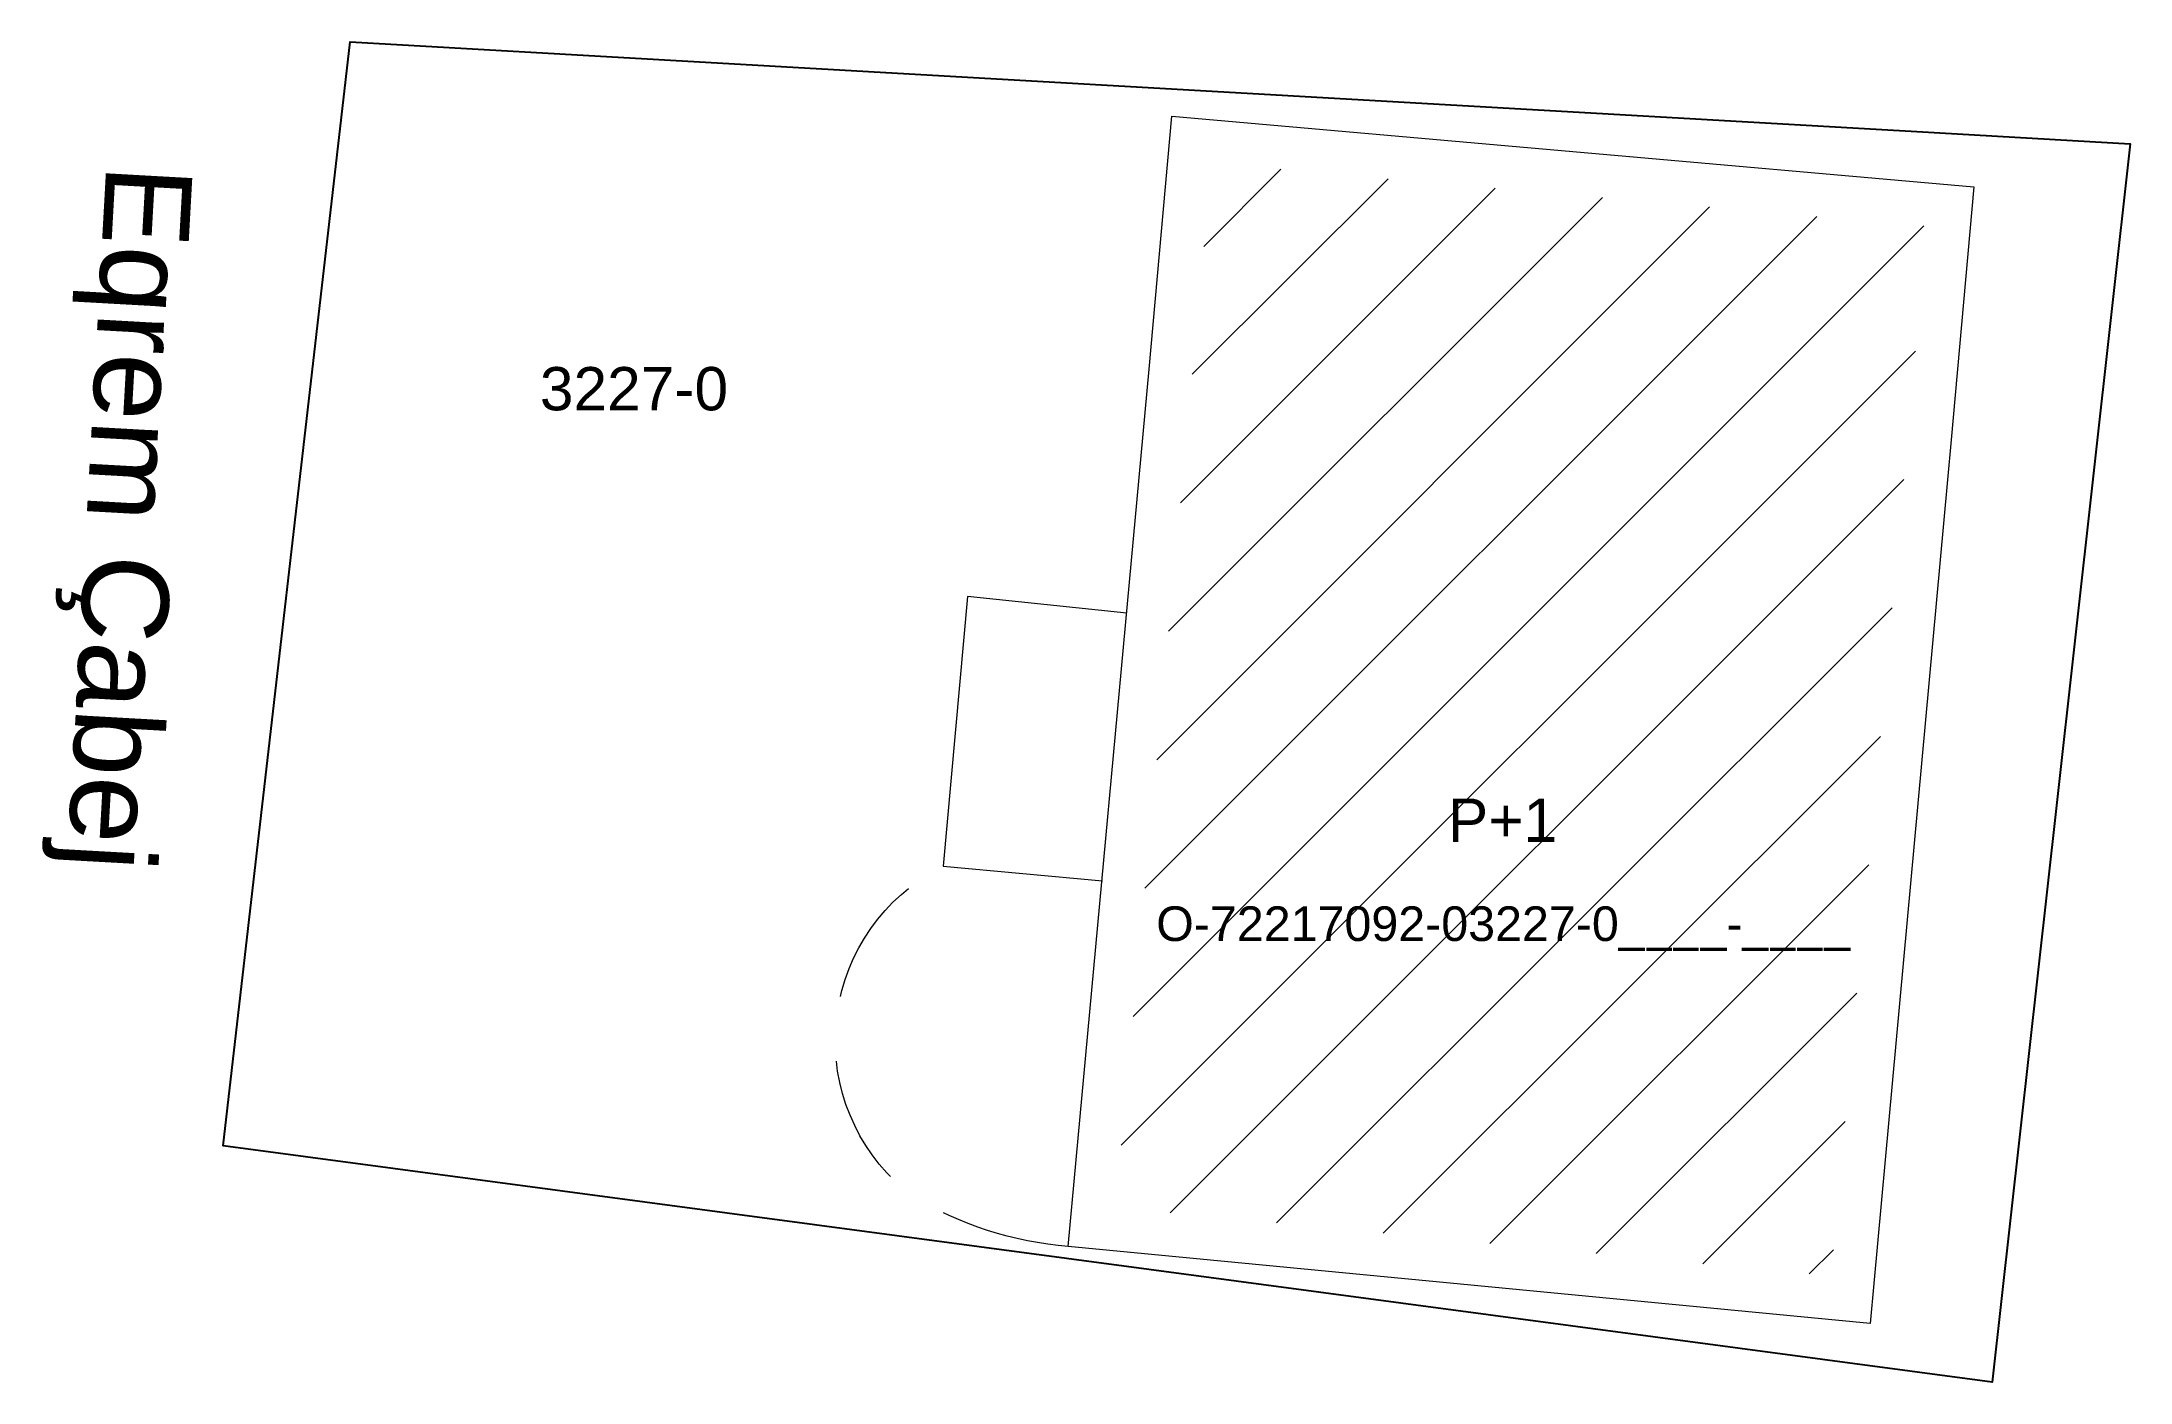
# Model space of a CAD drawing. Header units: metres. Extents: x 7511864.2 to 7511888.3, y 4692113 to 4692128.5.
import ezdxf

# ---------------------------------------------------------------- set-up
doc = ezdxf.new("R2010")
doc.units = ezdxf.units.M
doc.linetypes.add('DASHED', pattern=[0.75, 0.5, -0.25])
doc.layers.get('0').update_dxf_attribs({"lineweight": 0})
for name, color, linetype, lineweight in [('Etazha', 7, 'Continuous', 0), ('nr objektit', 7, 'Continuous', 0), ('Perdhesa', 1, 'Continuous', 0), ('perdhesa hash', 1, 'Continuous', 0), ('Shkallet', 190, 'Continuous', 0), ('terasa', 6, 'DASHED', 0)]:
    doc.layers.add(name, color=color, linetype=linetype, lineweight=lineweight)
doc.layers.add('Nr Parceles Baze', color=7, linetype='Continuous')
doc.layers.add('Parcela Baze', color=7, linetype='Continuous')
doc.styles.get("Standard").update_dxf_attribs({"font": 'arial.ttf'})

msp = doc.modelspace()

# ---------------------------------------------------------------- hatches: boundary and pattern name
at = {"layer": 'perdhesa hash'}
h = msp.add_hatch(dxfattribs=at)
h.set_pattern_fill('ANSI31', color=256, scale=0.3)
h.paths.add_polyline_path([(7511885.73, 4692123.929), (7511885.947, 4692126.351), (7511877.682, 4692127.077), (7511877.465, 4692124.653), (7511876.576, 4692115.017), (7511884.841, 4692114.226)])
h.paths.add_polyline_path([(7511880.237, 4692118.965), (7511881.75, 4692118.965), (7511881.75, 4692119.995), (7511880.237, 4692119.995)], flags=24)
h.paths.add_polyline_path([(7511876.92, 4692117.869), (7511885.453, 4692117.869), (7511885.453, 4692118.693), (7511876.92, 4692118.693)], flags=24)

# ---------------------------------------------------------------- linework, layer by layer
at = {"layer": 'Parcela Baze'}
msp.add_lwpolyline([(7511885.831, 4692127.443), (7511888.297, 4692127.302), (7511887.445, 4692119.66), (7511886.701, 4692113), (7511866.27, 4692115.73), (7511867.739, 4692128.479)], close=True, dxfattribs=at)
at = {"layer": 'Perdhesa', "elevation": 616.5, "flags": 128}
msp.add_lwpolyline([(7511876.967, 4692124.698), (7511877.229, 4692127.619), (7511886.49, 4692126.805), (7511886.228, 4692123.884), (7511885.293, 4692113.68), (7511876.032, 4692114.567)], close=True, dxfattribs=at)
at = {"layer": 'Shkallet', "elevation": 616.5, "flags": 128}
msp.add_lwpolyline([(7511876.709, 4692121.88), (7511874.868, 4692122.074), (7511874.585, 4692118.959), (7511876.426, 4692118.789)], dxfattribs=at)
at = {"layer": 'terasa', "ltscale": 3, "elevation": 616.5, "flags": 128}
msp.add_lwpolyline([(7511876.032, 4692114.567, -0.115232), (7511874.233, 4692115.148, -0.511742), (7511874.317, 4692118.799), (7511874.585, 4692118.959)], format="xyb", dxfattribs=at)

# ---------------------------------------------------------------- texts
at = {"insert": (7511865.92, 4692127.019), "char_height": 1, "attachment_point": 1, "rotation": 266.8034}
msp.add_mtext_dynamic_manual_height_columns('Eqrem Çabej', width=18.54012, gutter_width=1, heights=[0], dxfattribs=at)
at = {"layer": 'Etazha', "insert": (7511880.416, 4692119.74), "char_height": 0.5, "attachment_point": 1}
msp.add_mtext_dynamic_manual_height_columns('P+1', width=4.76477, gutter_width=0.935, heights=[0], dxfattribs=at)
at = {"layer": 'nr objektit', "insert": (7511875.447, 4692118.495), "char_height": 0.4, "attachment_point": 1}
msp.add_mtext_dynamic_manual_height_columns('^IO-72217092-03227-0____-____', width=9.86972, gutter_width=0.935, heights=[0.587], dxfattribs=at)
at = {"layer": 'Nr Parceles Baze'}
msp.add_text('3227-0', height=0.5, dxfattribs=at).set_placement((7511869.928, 4692124.223))

doc.saveas('drawing.dxf')
